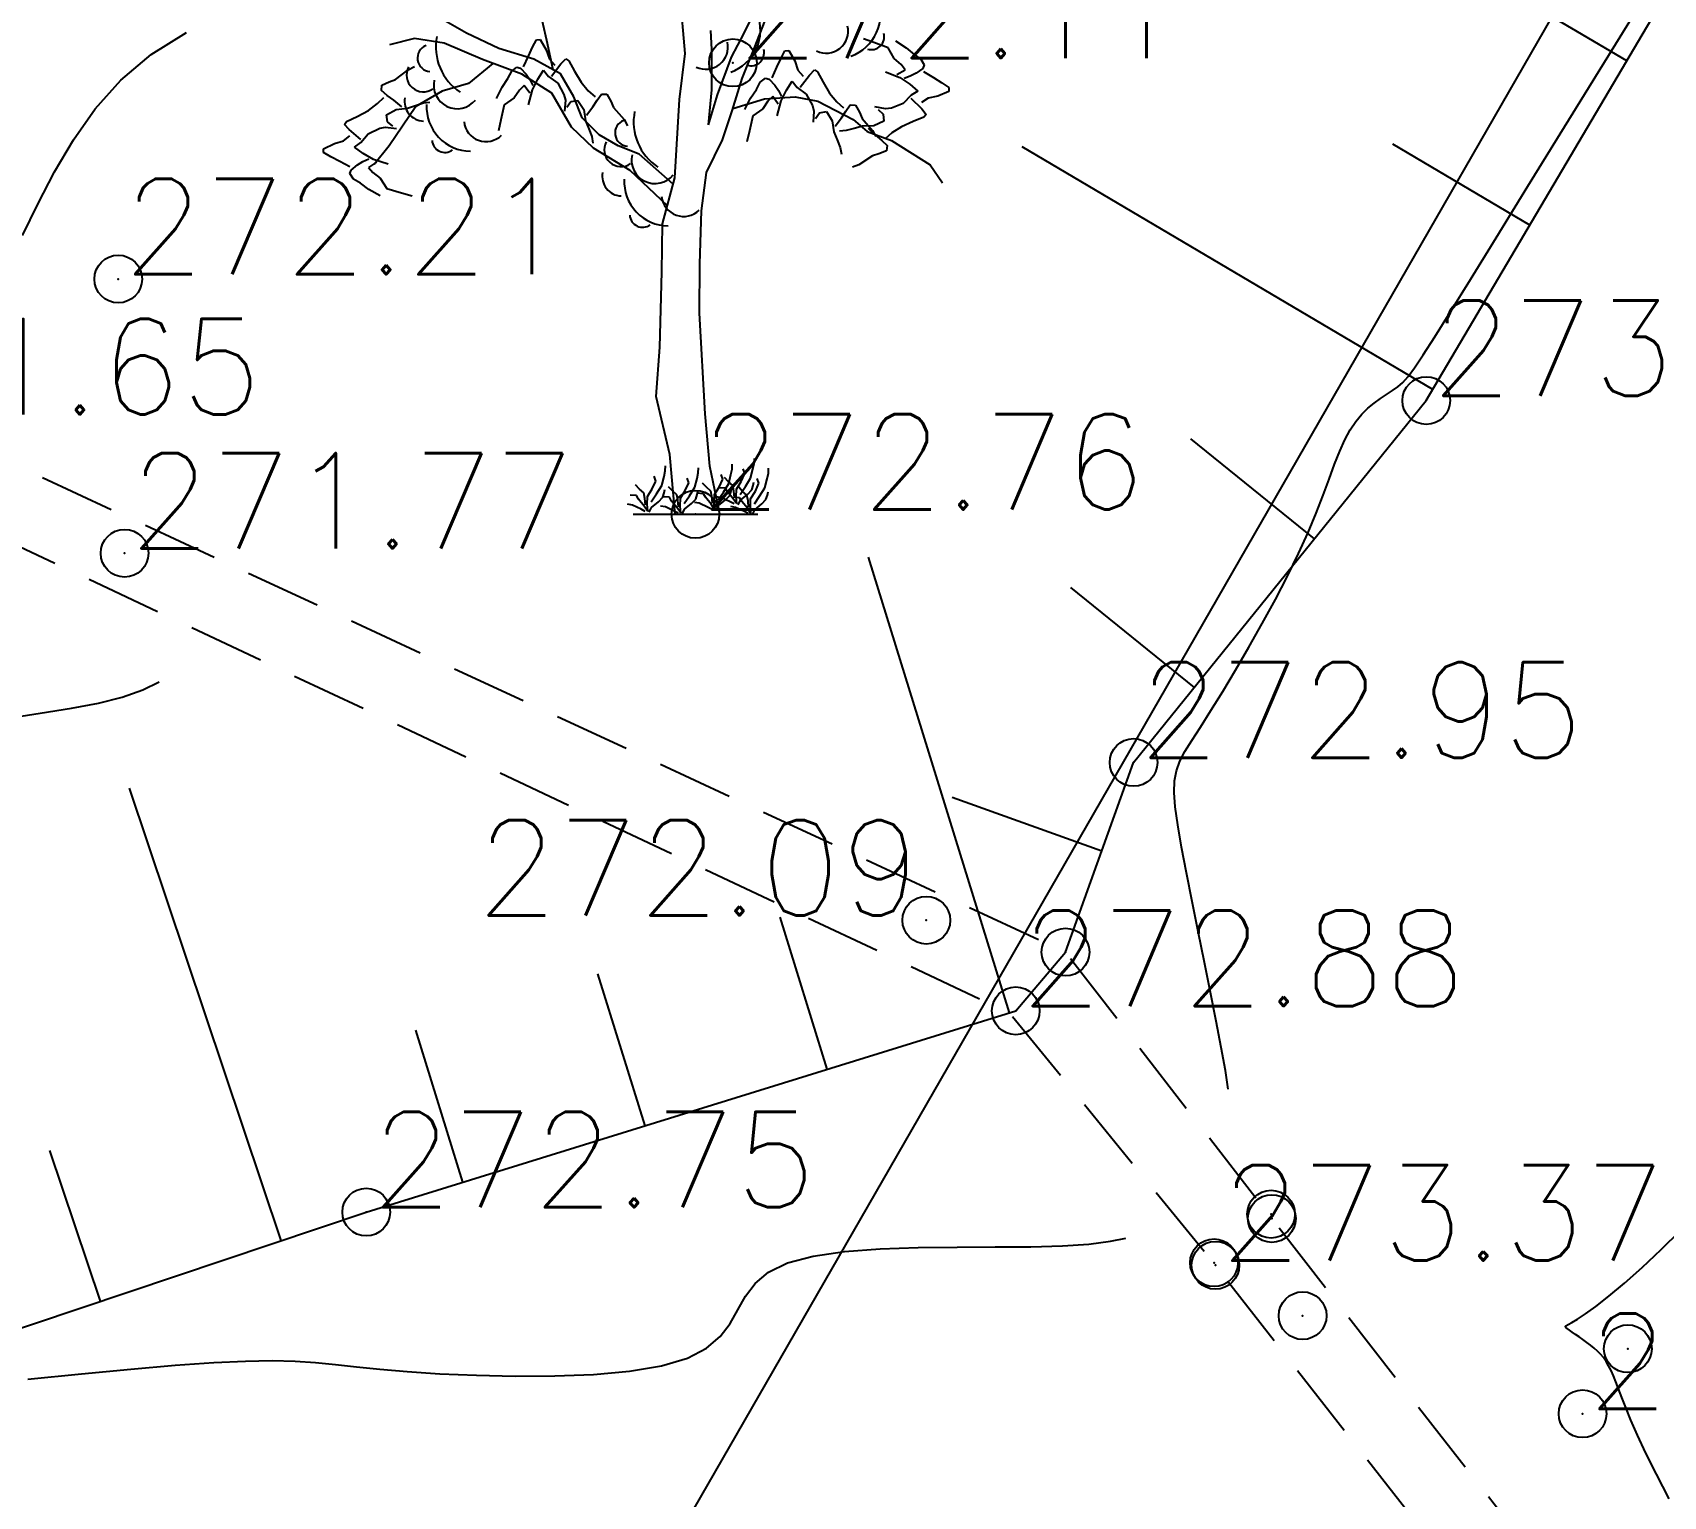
# Model space of a CAD drawing. Header units: millimetres. Extents: x 524954 to 526204, y 9523489 to 9524010.
# Drawn here: x 525414.21 to 525431.31, y 9523708.3 to 9523723.64 of the extents above; entities that cross this region are included whole.
import ezdxf
from ezdxf.enums import TextEntityAlignment as Align

# ---------------------------------------------------------------- set-up
doc = ezdxf.new("R2010")
doc.units = ezdxf.units.MM
doc.header["$PDMODE"] = 32
doc.header["$PDSIZE"] = 0.5
doc.linetypes.add('ACAD_ISO12W100', pattern=[21, 12, -3, 0, -3, 0, -3])
doc.linetypes.add('CACHE2', pattern=[4.7625, 3.175, -1.5875])
for name, color, linetype in [('Arbre', 34, 'ACAD_ISO12W100'), ('Bord Fleuve', 4, 'ACAD_ISO12W100'), ('Caniveau', 5, 'CACHE2'), ('CN_01_00', 3, 'Continuous'), ('CN_02_00', 4, 'Continuous'), ('Haut_Talus', 30, 'Continuous'), ('PLUME_2', 1, 'Continuous'), ('Talus', 2, 'Continuous'), ('TopoAlt', 3, 'Continuous'), ('TOPOJIS', 7, 'Continuous')]:
    doc.layers.add(name, color=color, linetype=linetype)
doc.styles.add('Simplex 1.0', font='Simplex.shx', dxfattribs={"width": 0.99, "height": 1})

# ---------------------------------------------------------------- blocks, each defined once
blk = doc.blocks.new('TCPOINT M')
at = {"color": 0}
blk.add_point((0, 0), dxfattribs=at)
at = {"layer": 'TopoAlt', "style": 'Simplex 1.0', "width": 0.99}
blk.add_attdef('ALT', (0.15, 0.15), '', height=1, dxfattribs=at)
blk = doc.blocks.new('v088')
at = {"linetype": 'Continuous'}
for p, q in [((-0.107, 4.829), (-0.165, 5.487)), ((-1.559, 4.967), (-1.635, 5.301)), ((0.51, 5.041), (0.671, 5.368)), ((-2.4, 5.043), (-2.621, 5.169)), ((0.619, 4.888), (0.731, 5.176)), ((-2.946, 4.988), (-3.206, 4.92)), ((-2.634, 4.938), (-2.946, 4.988)), ((-2.061, 4.882), (-2.4, 5.043)), ((-1.492, 4.659), (-1.559, 4.967)), ((0.172, 4.872), (0.161, 5.071)), ((0.379, 4.79), (0.51, 5.041)), ((-2.233, 4.766), (-2.634, 4.938)), ((-1.692, 4.771), (-2.061, 4.882)), ((-0.166, 4.349), (-0.107, 4.829)), ((0.174, 4.45), (0.172, 4.872)), ((0.231, 4.395), (0.379, 4.79)), ((0.489, 4.568), (0.619, 4.888)), ((-2.123, 4.725), (-2.377, 4.514)), ((-1.819, 4.613), (-2.233, 4.766)), ((-1.415, 4.615), (-1.692, 4.771)), ((-2.377, 4.514), (-2.655, 4.434)), ((-1.504, 4.415), (-1.819, 4.613)), ((-1.273, 4.376), (-1.415, 4.615)), ((0.138, 4.082), (0.174, 4.45)), ((0.384, 4.23), (0.489, 4.568)), ((-2.655, 4.434), (-2.931, 4.273)), ((-1.298, 4.058), (-1.504, 4.415)), ((-1.188, 4.154), (-1.273, 4.376)), ((-0.217, 3.527), (-0.166, 4.349)), ((0.138, 4.082), (0.231, 4.395)), ((0.391, 4.253), (0.724, 4.355)), ((0.724, 4.355), (1.047, 4.375)), ((1.047, 4.375), (1.284, 4.33)), ((1.284, 4.33), (1.655, 4.138)), ((-2.931, 4.273), (-3.209, 3.863)), ((-1.01, 3.977), (-1.188, 4.154)), ((0.285, 3.923), (0.384, 4.23)), ((1.655, 4.138), (1.8, 4.011)), ((-1.069, 3.839), (-1.298, 4.058)), ((-0.808, 3.863), (-1.01, 3.977)), ((1.8, 4.011), (2.057, 3.917)), ((-3.209, 3.863), (-3.367, 3.667)), ((-0.685, 3.605), (-1.069, 3.839)), ((-0.589, 3.774), (-0.808, 3.863)), ((-0.234, 3.461), (-0.589, 3.774)), ((0.118, 3.584), (0.285, 3.923)), ((2.057, 3.917), (2.461, 3.664)), ((-0.294, 3.234), (-0.685, 3.605)), ((2.461, 3.664), (2.589, 3.474)), ((-0.344, 3.046), (-0.217, 3.527)), ((0.064, 3.179), (0.118, 3.584)), ((0.045, 2.625), (0.064, 3.179)), ((-0.352, 2.542), (-0.344, 3.046)), ((0.043, 2.109), (0.045, 2.625)), ((-0.373, 1.752), (-0.352, 2.542)), ((0.102, 1.053), (0.043, 2.109)), ((-0.412, 1.235), (-0.373, 1.752)), ((-0.268, 0.628), (-0.412, 1.235)), ((0.151, 0.506), (0.102, 1.053)), ((-0.213, 0), (-0.268, 0.628)), ((0.256, 0), (0.151, 0.506)), ((-0.654, 0), (0.654, 0))]:
    blk.add_line(p, q, dxfattribs=at)
at = {"color": 3, "linetype": 'Continuous'}
for p, q in [((-1.707, 4.895), (-1.667, 4.973)), ((-1.667, 4.973), (-1.628, 4.976)), ((-1.628, 4.976), (-1.564, 4.867)), ((1.872, 4.946), (1.762, 4.985)), ((2.099, 4.964), (2.211, 4.89)), ((-1.801, 4.689), (-1.751, 4.8)), ((-1.751, 4.8), (-1.707, 4.895)), ((-1.564, 4.867), (-1.531, 4.771)), ((0.899, 4.779), (0.939, 4.857)), ((0.939, 4.857), (0.978, 4.861)), ((0.978, 4.861), (1.042, 4.751)), ((2.022, 4.89), (1.872, 4.946)), ((2.083, 4.778), (2.022, 4.89)), ((2.211, 4.89), (2.293, 4.818)), ((2.293, 4.818), (2.365, 4.769)), ((-3.143, 4.557), (-3.01, 4.66)), ((-3.01, 4.66), (-2.944, 4.692)), ((-1.966, 4.567), (-1.926, 4.645)), ((-1.926, 4.645), (-1.871, 4.687)), ((-1.871, 4.687), (-1.833, 4.675)), ((-1.833, 4.675), (-1.774, 4.612)), ((-1.651, 4.561), (-1.591, 4.654)), ((-1.591, 4.654), (-1.539, 4.59)), ((-1.531, 4.771), (-1.475, 4.707)), ((-1.508, 4.592), (-1.411, 4.72)), ((-1.411, 4.72), (-1.359, 4.773)), ((-1.359, 4.773), (-1.327, 4.751)), ((-1.327, 4.751), (-1.268, 4.645)), ((-1.268, 4.645), (-1.199, 4.529)), ((0.805, 4.573), (0.855, 4.685)), ((0.855, 4.685), (0.899, 4.779)), ((1.042, 4.751), (1.075, 4.656)), ((1.075, 4.656), (1.131, 4.592)), ((1.195, 4.604), (1.247, 4.657)), ((1.247, 4.657), (1.279, 4.636)), ((1.279, 4.636), (1.338, 4.53)), ((1.992, 4.638), (2.142, 4.578)), ((2.157, 4.714), (2.083, 4.778)), ((2.113, 4.611), (2.199, 4.658)), ((2.199, 4.658), (2.157, 4.714)), ((2.313, 4.623), (2.253, 4.592)), ((2.383, 4.674), (2.313, 4.623)), ((2.365, 4.769), (2.4, 4.71)), ((2.4, 4.71), (2.383, 4.674)), ((2.393, 4.64), (2.497, 4.577)), ((-3.291, 4.441), (-3.287, 4.496)), ((-3.287, 4.496), (-3.21, 4.533)), ((-3.21, 4.533), (-3.143, 4.557)), ((-2.086, 4.357), (-2.027, 4.477)), ((-2.027, 4.477), (-1.966, 4.567)), ((-1.845, 4.445), (-1.9, 4.365)), ((-1.795, 4.494), (-1.845, 4.445)), ((-1.737, 4.415), (-1.795, 4.494)), ((-1.774, 4.612), (-1.736, 4.556)), ((-1.749, 4.291), (-1.708, 4.448)), ((-1.736, 4.556), (-1.705, 4.495)), ((-1.708, 4.448), (-1.651, 4.561)), ((-1.539, 4.59), (-1.443, 4.518)), ((-1.443, 4.518), (-1.378, 4.401)), ((-1.199, 4.529), (-1.123, 4.438)), ((0.579, 4.362), (0.64, 4.452)), ((0.64, 4.452), (0.68, 4.53)), ((0.68, 4.53), (0.735, 4.572)), ((0.735, 4.572), (0.773, 4.559)), ((0.773, 4.559), (0.832, 4.496)), ((0.832, 4.496), (0.87, 4.441)), ((0.898, 4.333), (0.955, 4.445)), ((0.955, 4.445), (1.015, 4.539)), ((1.015, 4.539), (1.067, 4.474)), ((1.067, 4.474), (1.163, 4.402)), ((1.098, 4.476), (1.195, 4.604)), ((1.338, 4.53), (1.407, 4.414)), ((2.142, 4.578), (2.247, 4.507)), ((2.253, 4.592), (2.189, 4.569)), ((2.247, 4.507), (2.332, 4.436)), ((2.497, 4.577), (2.585, 4.521)), ((2.585, 4.521), (2.658, 4.472)), ((2.658, 4.472), (2.656, 4.433)), ((-3.427, 4.233), (-3.331, 4.304)), ((-3.331, 4.304), (-3.266, 4.37)), ((-3.23, 4.39), (-3.291, 4.441)), ((-3.162, 4.341), (-3.23, 4.39)), ((-3.079, 4.271), (-3.162, 4.341)), ((-3.019, 4.255), (-2.933, 4.286)), ((-2.933, 4.286), (-2.851, 4.312)), ((-2.851, 4.312), (-2.783, 4.321)), ((-2.003, 4.29), (-2.04, 4.134)), ((-1.9, 4.365), (-2.003, 4.29)), ((-1.378, 4.401), (-1.363, 4.341)), ((-1.363, 4.341), (-1.372, 4.226)), ((-1.349, 4.266), (-1.305, 4.325)), ((-1.305, 4.325), (-1.233, 4.338)), ((-1.233, 4.338), (-1.171, 4.241)), ((-1.123, 4.438), (-1.052, 4.377)), ((-1.075, 4.271), (-1.03, 4.342)), ((-1.03, 4.342), (-0.984, 4.405)), ((-0.984, 4.405), (-0.928, 4.404)), ((-0.928, 4.404), (-0.887, 4.33)), ((-0.887, 4.33), (-0.859, 4.265)), ((0.52, 4.241), (0.579, 4.362)), ((0.761, 4.33), (0.706, 4.249)), ((0.811, 4.379), (0.761, 4.33)), ((0.869, 4.3), (0.811, 4.379)), ((0.857, 4.176), (0.898, 4.333)), ((0.87, 4.441), (0.901, 4.38)), ((1.163, 4.402), (1.228, 4.286)), ((1.228, 4.286), (1.243, 4.226)), ((1.407, 4.414), (1.483, 4.322)), ((1.483, 4.322), (1.554, 4.261)), ((1.576, 4.226), (1.623, 4.29)), ((1.623, 4.29), (1.678, 4.289)), ((1.678, 4.289), (1.719, 4.214)), ((2.179, 4.306), (2.055, 4.256)), ((2.262, 4.393), (2.179, 4.306)), ((2.26, 4.362), (2.375, 4.249)), ((2.332, 4.436), (2.262, 4.393)), ((2.441, 4.361), (2.371, 4.315)), ((2.54, 4.383), (2.441, 4.361)), ((2.656, 4.433), (2.54, 4.383)), ((-3.679, 4.087), (-3.656, 4.117)), ((-3.656, 4.117), (-3.547, 4.171)), ((-3.547, 4.171), (-3.427, 4.233)), ((-3.239, 4.188), (-3.137, 4.244)), ((-3.229, 4.115), (-3.239, 4.188)), ((-3.172, 4.068), (-3.229, 4.115)), ((-3.137, 4.244), (-3.019, 4.255)), ((-2.04, 4.134), (-2.065, 4.02)), ((-1.171, 4.241), (-1.153, 4.123)), ((-1.153, 4.123), (-1.118, 4.039)), ((-1.141, 4.184), (-1.075, 4.271)), ((-0.859, 4.265), (-0.748, 4.137)), ((-0.748, 4.137), (-0.713, 4.073)), ((0.603, 4.175), (0.566, 4.019)), ((0.706, 4.249), (0.603, 4.175)), ((1.243, 4.226), (1.234, 4.11)), ((1.258, 4.15), (1.301, 4.209)), ((1.301, 4.209), (1.373, 4.223)), ((1.373, 4.223), (1.435, 4.125)), ((1.435, 4.125), (1.453, 4.007)), ((1.465, 4.068), (1.531, 4.155)), ((1.531, 4.155), (1.576, 4.226)), ((1.719, 4.214), (1.747, 4.149)), ((1.747, 4.149), (1.858, 4.021)), ((1.975, 4.12), (1.87, 4.071)), ((1.994, 4.248), (1.88, 4.272)), ((1.917, 4.244), (1.97, 4.193)), ((1.97, 4.193), (1.975, 4.12)), ((2.055, 4.256), (1.994, 4.248)), ((2.283, 4.116), (2.16, 4.062)), ((2.396, 4.162), (2.283, 4.116)), ((2.375, 4.249), (2.421, 4.191)), ((2.421, 4.191), (2.396, 4.162)), ((-3.688, 3.915), (-3.621, 3.967)), ((-3.629, 4.032), (-3.679, 4.087)), ((-3.507, 3.927), (-3.629, 4.032)), ((-3.507, 3.896), (-3.43, 3.988)), ((-3.43, 3.988), (-3.309, 4.046)), ((-3.309, 4.046), (-3.249, 4.058)), ((-3.249, 4.058), (-3.134, 4.042)), ((-1.118, 4.039), (-1.087, 3.959)), ((-1.087, 3.959), (-1.074, 3.891)), ((0.566, 4.019), (0.541, 3.904)), ((1.453, 4.007), (1.488, 3.924)), ((1.58, 4.022), (1.511, 4.017)), ((1.664, 4.043), (1.58, 4.022)), ((1.751, 4.067), (1.664, 4.043)), ((1.87, 4.071), (1.751, 4.067)), ((1.81, 4.048), (1.888, 3.972)), ((1.858, 4.021), (1.893, 3.958)), ((1.888, 3.972), (1.953, 3.918)), ((2.059, 3.998), (1.99, 3.936)), ((2.16, 4.062), (2.059, 3.998)), ((-3.898, 3.83), (-3.785, 3.887)), ((-3.897, 3.791), (-3.898, 3.83)), ((-3.821, 3.747), (-3.897, 3.791)), ((-3.785, 3.887), (-3.688, 3.915)), ((-3.574, 3.849), (-3.507, 3.896)), ((-3.484, 3.783), (-3.574, 3.849)), ((-3.375, 3.72), (-3.484, 3.783)), ((1.488, 3.924), (1.519, 3.844)), ((1.519, 3.844), (1.532, 3.776)), ((1.923, 3.778), (1.855, 3.758)), ((2.002, 3.81), (1.923, 3.778)), ((1.953, 3.918), (2.01, 3.864)), ((2.01, 3.864), (2.002, 3.81)), ((-3.729, 3.697), (-3.821, 3.747)), ((-3.621, 3.641), (-3.729, 3.697)), ((-3.623, 3.571), (-3.609, 3.608)), ((-3.609, 3.608), (-3.542, 3.663)), ((-3.542, 3.663), (-3.485, 3.698)), ((-3.485, 3.698), (-3.422, 3.725)), ((-3.344, 3.689), (-3.426, 3.635)), ((-3.426, 3.635), (-3.38, 3.583)), ((-3.221, 3.67), (-3.375, 3.72)), ((1.714, 3.664), (1.647, 3.637)), ((1.855, 3.758), (1.714, 3.664)), ((-3.585, 3.514), (-3.623, 3.571)), ((-3.509, 3.469), (-3.585, 3.514)), ((-3.423, 3.403), (-3.509, 3.469)), ((-3.38, 3.583), (-3.303, 3.524)), ((-3.303, 3.524), (-3.234, 3.416)), ((-3.306, 3.337), (-3.423, 3.403)), ((-3.234, 3.416), (-3.081, 3.37)), ((-3.081, 3.37), (-2.968, 3.339)), ((0.385, 0.474), (0.387, 0.526)), ((0.603, 0.474), (0.615, 0.531)), ((0.615, 0.531), (0.618, 0.584)), ((-0.452, 0.267), (-0.416, 0.349)), ((-0.416, 0.349), (-0.433, 0.399)), ((-0.353, 0.303), (-0.329, 0.397)), ((-0.329, 0.397), (-0.317, 0.454)), ((-0.317, 0.454), (-0.315, 0.507)), ((-0.07, 0.329), (-0.087, 0.38)), ((-0.007, 0.284), (0.017, 0.377)), ((0.017, 0.377), (0.029, 0.435)), ((0.029, 0.435), (0.031, 0.488)), ((0.25, 0.286), (0.286, 0.368)), ((0.286, 0.368), (0.269, 0.418)), ((0.346, 0.341), (0.305, 0.385)), ((0.349, 0.322), (0.373, 0.416)), ((0.373, 0.416), (0.385, 0.474)), ((0.43, 0.264), (0.481, 0.344)), ((0.481, 0.344), (0.517, 0.426)), ((0.517, 0.426), (0.5, 0.476)), ((0.524, 0.291), (0.579, 0.38)), ((0.579, 0.38), (0.603, 0.474)), ((0.666, 0.325), (0.649, 0.375)), ((0.728, 0.279), (0.752, 0.373)), ((0.752, 0.373), (0.765, 0.43)), ((0.765, 0.43), (0.767, 0.483)), ((-0.618, 0.197), (-0.683, 0.202)), ((-0.587, 0.264), (-0.627, 0.308)), ((-0.596, 0.159), (-0.618, 0.197)), ((-0.541, 0.224), (-0.587, 0.264)), ((-0.529, 0.166), (-0.541, 0.224)), ((-0.505, 0.106), (-0.502, 0.188)), ((-0.502, 0.188), (-0.452, 0.267)), ((-0.464, 0.132), (-0.409, 0.214)), ((-0.409, 0.214), (-0.353, 0.303)), ((-0.387, 0.132), (-0.341, 0.178)), ((-0.341, 0.178), (-0.327, 0.226)), ((-0.272, 0.178), (-0.337, 0.183)), ((-0.327, 0.226), (-0.32, 0.26)), ((-0.24, 0.245), (-0.281, 0.288)), ((-0.25, 0.139), (-0.272, 0.178)), ((-0.195, 0.204), (-0.24, 0.245)), ((-0.183, 0.147), (-0.195, 0.204)), ((-0.156, 0.168), (-0.106, 0.248)), ((-0.118, 0.113), (-0.063, 0.195)), ((-0.106, 0.248), (-0.07, 0.329)), ((-0.063, 0.195), (-0.007, 0.284)), ((0.005, 0.159), (0.019, 0.207)), ((0.019, 0.207), (0.026, 0.24)), ((0.084, 0.216), (0.019, 0.221)), ((0.115, 0.284), (0.075, 0.327)), ((0.106, 0.178), (0.084, 0.216)), ((0.166, 0.106), (0.106, 0.178)), ((0.161, 0.243), (0.115, 0.284)), ((0.173, 0.185), (0.161, 0.243)), ((0.178, 0.118), (0.173, 0.185)), ((0.197, 0.125), (0.2, 0.207)), ((0.2, 0.207), (0.25, 0.286)), ((0.272, 0.173), (0.221, 0.183)), ((0.238, 0.151), (0.293, 0.233)), ((0.315, 0.274), (0.25, 0.279)), ((0.365, 0.13), (0.272, 0.173)), ((0.293, 0.233), (0.349, 0.322)), ((0.337, 0.236), (0.315, 0.274)), ((0.315, 0.151), (0.361, 0.197)), ((0.397, 0.163), (0.337, 0.236)), ((0.392, 0.301), (0.346, 0.341)), ((0.361, 0.197), (0.375, 0.245)), ((0.375, 0.245), (0.382, 0.279)), ((0.404, 0.243), (0.392, 0.301)), ((0.464, 0.173), (0.399, 0.178)), ((0.409, 0.175), (0.404, 0.243)), ((0.428, 0.183), (0.43, 0.264)), ((0.433, 0.113), (0.428, 0.183)), ((0.495, 0.24), (0.454, 0.284)), ((0.486, 0.135), (0.464, 0.173)), ((0.469, 0.209), (0.524, 0.291)), ((0.474, 0.149), (0.546, 0.209)), ((0.541, 0.2), (0.495, 0.24)), ((0.553, 0.142), (0.541, 0.2)), ((0.546, 0.209), (0.591, 0.255)), ((0.579, 0.163), (0.63, 0.243)), ((0.591, 0.255), (0.606, 0.303)), ((0.606, 0.303), (0.613, 0.337)), ((0.618, 0.108), (0.673, 0.19)), ((0.63, 0.243), (0.666, 0.325)), ((0.673, 0.19), (0.728, 0.279)), ((0.74, 0.154), (0.755, 0.202)), ((0.755, 0.202), (0.762, 0.236)), ((-0.661, 0.096), (-0.712, 0.106)), ((-0.567, 0.053), (-0.661, 0.096)), ((-0.536, 0.087), (-0.596, 0.159)), ((-0.527, 0.031), (-0.567, 0.053)), ((-0.5, 0.031), (-0.536, 0.087)), ((-0.524, 0.099), (-0.529, 0.166)), ((-0.5, 0.036), (-0.505, 0.106)), ((-0.483, 0.022), (-0.459, 0.072)), ((-0.459, 0.072), (-0.387, 0.132)), ((-0.315, 0.077), (-0.365, 0.087)), ((-0.221, 0.034), (-0.315, 0.077)), ((-0.19, 0.067), (-0.25, 0.139)), ((-0.18, 0.012), (-0.221, 0.034)), ((-0.154, 0.012), (-0.19, 0.067)), ((-0.178, 0.079), (-0.183, 0.147)), ((-0.159, 0.087), (-0.156, 0.168)), ((-0.154, 0.017), (-0.159, 0.087)), ((-0.137, 0.002), (-0.113, 0.053)), ((-0.113, 0.053), (-0.041, 0.113)), ((-0.041, 0.113), (0.005, 0.159)), ((0.041, 0.115), (-0.01, 0.125)), ((0.135, 0.072), (0.041, 0.115)), ((0.175, 0.05), (0.135, 0.072)), ((0.202, 0.05), (0.166, 0.106)), ((0.202, 0.055), (0.197, 0.125)), ((0.219, 0.041), (0.243, 0.091)), ((0.243, 0.091), (0.315, 0.151)), ((0.406, 0.108), (0.365, 0.13)), ((0.421, 0.072), (0.37, 0.082)), ((0.433, 0.108), (0.397, 0.163)), ((0.514, 0.029), (0.421, 0.072)), ((0.45, 0.099), (0.474, 0.149)), ((0.546, 0.063), (0.486, 0.135)), ((0.555, 0.007), (0.514, 0.029)), ((0.582, 0.007), (0.546, 0.063)), ((0.558, 0.075), (0.553, 0.142)), ((0.577, 0.082), (0.579, 0.163)), ((0.582, 0.012), (0.577, 0.082)), ((0.599, -0.002), (0.623, 0.048)), ((0.623, 0.048), (0.695, 0.108)), ((0.695, 0.108), (0.74, 0.154))]:
    blk.add_line(p, q, dxfattribs=at)
for centre, major_axis, start_param, end_param in [((1.475, 5.243), (0.33, 0.33), 4.265936, 5.872819), ((0.215, 5.075), (-0.33, 0.33), 2.69514, 4.302022), ((-2.155, 4.896), (-0.4, 0.4), 0.587708, 1.773422), ((1.37, 5.065), (-0.164, 0.164), 1.908121, 4.146545), ((1.844, 5.006), (-0.0964, 0.0964), 2.051824, 4.174223), ((-2.774, 4.781), (-0.099, 0.099), -0.421529, 2.292047), ((0.11, 4.897), (-0.164, 0.164), 1.908121, 4.146545), ((0.584, 4.837), (0.0964, 0.0964), 3.62262, 5.745019), ((-2.851, 4.605), (-0.125, 0.125), 0.293965, 2.957824), ((-2.497, 4.497), (0.174, 0.174), 2.133893, 4.816631), ((-2.844, 4.326), (-0.145, 0.145), 0.590553, 2.325666), ((-2.352, 4.272), (0.33, 0.33), 2.307735, 3.914618), ((-2.195, 4.138), (0.164, 0.164), 2.463212, 4.701636), ((-0.702, 3.998), (0.099, 0.099), 1.149268, 3.862844), ((-0.082, 4.112), (0.4, 0.4), 2.158504, 3.344219), ((-2.625, 3.929), (0.0964, 0.0964), 2.435534, 4.557933), ((-0.779, 3.821), (0.125, 0.125), 1.864761, 4.52862), ((-0.424, 3.713), (0.174, 0.174), 2.133893, 4.816631), ((-0.772, 3.542), (-0.145, 0.145), 0.590553, 2.325666), ((-0.28, 3.489), (0.33, 0.33), 2.307735, 3.914618), ((-0.123, 3.354), (0.164, 0.164), 2.463212, 4.701636), ((-0.553, 3.145), (0.0964, 0.0964), 2.435534, 4.557933)]:
    blk.add_ellipse(centre, major_axis=major_axis, ratio=1, start_param=start_param, end_param=end_param, dxfattribs=at)

msp = doc.modelspace()

# ---------------------------------------------------------------- hatches: boundary and pattern name
at = {"layer": 'Bord Fleuve', "ltscale": 0.5}
h = msp.add_hatch(dxfattribs=at)
h.set_pattern_fill('ANSI33', color=135, scale=2, angle=15, style=0)
edge = h.paths.add_edge_path()
edge.add_line((525439.351, 9523820.38), (525429.428, 9523796.02))
edge.add_line((525429.428, 9523796.02), (525428.884, 9523788.101))
edge.add_line((525428.884, 9523788.101), (525428.353, 9523783.613))
edge.add_line((525428.353, 9523783.613), (525432.345, 9523771.044))
edge.add_line((525432.345, 9523771.044), (525425.155, 9523761.396))
edge.add_line((525425.155, 9523761.396), (525425.603, 9523757.857))
edge.add_line((525425.603, 9523757.857), (525425.392, 9523752.767))
edge.add_line((525425.392, 9523752.767), (525425.531, 9523737.269))
edge.add_line((525425.531, 9523737.269), (525420.173, 9523734.242))
edge.add_line((525420.173, 9523734.242), (525409.231, 9523730.837))
edge.add_line((525409.231, 9523730.837), (525403.15, 9523725.262))
edge.add_line((525403.15, 9523725.262), (525399.312, 9523719.279))
edge.add_line((525399.312, 9523719.279), (525398.471, 9523717.204))
edge.add_line((525398.471, 9523717.204), (525387.323, 9523716.767))
edge.add_line((525387.323, 9523716.767), (525379.743, 9523715.417))
edge.add_line((525439.351, 9523820.38), (525412.029, 9523831.392))
edge.add_line((525412.029, 9523831.392), (525397.674, 9523844.829))
edge.add_line((525397.674, 9523844.829), (525370.042, 9523852.892))
edge.add_line((525370.042, 9523852.892), (525354.138, 9523871.224))
edge.add_line((525335.046, 9523740.934), (525335.464, 9523745.788))
edge.add_line((525335.464, 9523745.788), (525334.824, 9523749.483))
edge.add_line((525334.824, 9523749.483), (525332.978, 9523755.879))
edge.add_line((525332.978, 9523755.879), (525332.09, 9523761.937))
edge.add_line((525332.09, 9523761.937), (525333.482, 9523768.659))
edge.add_line((525333.482, 9523768.659), (525335.755, 9523783.426))
edge.add_line((525335.755, 9523783.426), (525345.567, 9523814.167))
edge.add_line((525345.567, 9523814.167), (525355.202, 9523841.723))
edge.add_line((525355.202, 9523841.723), (525358.159, 9523858.254))
edge.add_line((525358.159, 9523858.254), (525357.891, 9523860.435))
edge.add_line((525357.891, 9523860.435), (525354.138, 9523871.224))
edge.add_line((525335.072, 9523740.932), (525368.644, 9523722.072))
edge.add_line((525368.644, 9523722.072), (525369.749, 9523720.981))
edge.add_line((525369.749, 9523720.981), (525379.743, 9523715.417))

# ---------------------------------------------------------------- linework, layer by layer
at = {"layer": 'Caniveau', "ltscale": 0.25, "flags": 128}
for points in [[(525399.312, 9523719.279), (525401.378, 9523718.265), (525411.902, 9523719.59), (525412.827, 9523719.669), (525425.042, 9523714.005), (525427.205, 9523711.212), (525431.084, 9523706.232), (525436.322, 9523699.997), (525436.838, 9523699.446), (525438.528, 9523698.693), (525441.418, 9523697.459)], [(525398.471, 9523717.204), (525401.362, 9523717.523), (525412.641, 9523718.932), (525424.455, 9523713.369), (525426.614, 9523710.722), (525430.495, 9523705.754), (525435.745, 9523699.498), (525436.337, 9523698.799), (525441.525, 9523696.567)]]:
    msp.add_lwpolyline(points, dxfattribs=at)
at = {"layer": 'CN_01_00', "elevation": 273, "flags": 128}
for points in [[(525426.749, 9523712.569), (525426.718, 9523712.762), (525426.675, 9523713.003), (525426.622, 9523713.279), (525426.562, 9523713.58), (525426.498, 9523713.897), (525426.432, 9523714.219), (525426.369, 9523714.535), (525426.31, 9523714.834), (525426.259, 9523715.106), (525426.219, 9523715.34), (525426.193, 9523715.528), (525426.181, 9523715.679), (525426.185, 9523715.801), (525426.204, 9523715.906), (525426.241, 9523716.004), (525426.294, 9523716.106), (525426.366, 9523716.222), (525426.457, 9523716.363), (525426.566, 9523716.536), (525426.69, 9523716.737), (525426.824, 9523716.961), (525426.964, 9523717.2), (525427.105, 9523717.448), (525427.242, 9523717.699), (525427.37, 9523717.946), (525427.486, 9523718.182), (525427.585, 9523718.403), (525427.67, 9523718.606), (525427.742, 9523718.793), (525427.806, 9523718.963), (525427.863, 9523719.117), (525427.917, 9523719.254), (525427.97, 9523719.375), (525428.025, 9523719.479), (525428.084, 9523719.567), (525428.147, 9523719.642), (525428.212, 9523719.705), (525428.278, 9523719.759), (525428.344, 9523719.806), (525428.408, 9523719.848), (525428.469, 9523719.889), (525428.525, 9523719.93), (525428.578, 9523719.976), (525428.634, 9523720.038), (525428.702, 9523720.129), (525428.793, 9523720.263), (525428.914, 9523720.453), (525429.076, 9523720.712), (525429.287, 9523721.054), (525429.557, 9523721.492), (525429.89, 9523722.033), (525430.274, 9523722.655), (525430.691, 9523723.33), (525431.123, 9523724.03)], [(525414.163, 9523709.528), (525414.725, 9523709.585), (525415.243, 9523709.635), (525415.709, 9523709.675), (525416.112, 9523709.704), (525416.447, 9523709.719), (525416.726, 9523709.723), (525416.965, 9523709.716), (525417.181, 9523709.702), (525417.39, 9523709.683), (525417.609, 9523709.659), (525417.854, 9523709.634), (525418.142, 9523709.609), (525418.483, 9523709.586), (525418.866, 9523709.569), (525419.273, 9523709.56), (525419.688, 9523709.562), (525420.094, 9523709.579), (525420.472, 9523709.614), (525420.806, 9523709.669), (525421.079, 9523709.748), (525421.28, 9523709.852), (525421.422, 9523709.976), (525421.525, 9523710.113), (525421.607, 9523710.256), (525421.689, 9523710.398), (525421.79, 9523710.532), (525421.93, 9523710.651), (525422.127, 9523710.748), (525422.397, 9523710.818), (525422.726, 9523710.865), (525423.099, 9523710.893), (525423.498, 9523710.907), (525423.905, 9523710.912), (525424.305, 9523710.914), (525424.68, 9523710.917), (525425.012, 9523710.926), (525425.288, 9523710.945), (525425.513, 9523710.974), (525425.675, 9523711.007)]]:
    msp.add_lwpolyline(points, dxfattribs=at)
at = {"layer": 'CN_02_00', "flags": 128}
for points, elevation in [([(525414.109, 9523721.514), (525414.269, 9523721.843), (525414.444, 9523722.181), (525414.642, 9523722.517), (525414.871, 9523722.841), (525415.14, 9523723.143), (525415.458, 9523723.412), (525415.828, 9523723.644)], 272), ([(525413.916, 9523716.451), (525414.293, 9523716.508), (525414.62, 9523716.56), (525414.905, 9523716.614), (525415.153, 9523716.676), (525415.369, 9523716.752), (525415.539, 9523716.837)], 272), ([(525431.37, 9523708.275), (525431.237, 9523708.532), (525431.127, 9523708.754), (525431.039, 9523708.941), (525430.969, 9523709.099), (525430.915, 9523709.23), (525430.873, 9523709.338), (525430.84, 9523709.427), (525430.812, 9523709.502), (525430.787, 9523709.565), (525430.762, 9523709.621), (525430.736, 9523709.67), (525430.709, 9523709.714), (525430.681, 9523709.754), (525430.65, 9523709.789), (525430.618, 9523709.822), (525430.584, 9523709.854), (525430.547, 9523709.884), (525430.507, 9523709.914), (525430.467, 9523709.943), (525430.426, 9523709.971), (525430.388, 9523709.998), (525430.353, 9523710.021), (525430.324, 9523710.042), (525430.301, 9523710.059), (525430.286, 9523710.071), (525430.281, 9523710.079), (525430.288, 9523710.088), (525430.311, 9523710.1), (525430.351, 9523710.122), (525430.411, 9523710.158), (525430.493, 9523710.213), (525430.601, 9523710.291), (525430.737, 9523710.398), (525430.901, 9523710.535), (525431.087, 9523710.7), (525431.287, 9523710.886), (525431.491, 9523711.088)], 274)]:
    msp.add_lwpolyline(points, dxfattribs=dict(at, elevation=elevation))
at = {"layer": 'Haut_Talus', "flags": 128}
msp.add_lwpolyline([(525402.363, 9523704.492), (525406.744, 9523707.599), (525417.711, 9523711.28), (525424.521, 9523713.389), (525425.042, 9523714.005), (525425.756, 9523715.992), (525428.824, 9523719.785), (525433.499, 9523727.701), (525440.67, 9523745.949), (525445.134, 9523771.508), (525446.552, 9523784.246), (525452.178, 9523816.218)], dxfattribs=at)
at = {"layer": 'PLUME_2'}
msp.add_lwpolyline([(525396.484, 9523665.312), (525456.099, 9523768.927)], dxfattribs=at)
at = {"layer": 'Talus'}
for p, q in [((525430.926, 9523723.345), (525429.491, 9523724.193)), ((525428.892, 9523719.901), (525424.587, 9523722.444)), ((525429.909, 9523721.623), (525428.474, 9523722.471)), ((525427.651, 9523718.335), (525426.355, 9523719.383)), ((525424.455, 9523713.369), (525422.976, 9523718.145)), ((525426.393, 9523716.779), (525425.097, 9523717.827)), ((525416.82, 9523710.981), (525415.229, 9523715.721)), ((525425.422, 9523715.063), (525423.854, 9523715.626)), ((525422.545, 9523712.777), (525422.052, 9523714.369)), ((525420.634, 9523712.185), (525420.141, 9523713.777)), ((525418.724, 9523711.594), (525418.231, 9523713.186)), ((525414.924, 9523710.345), (525414.394, 9523711.925))]:
    msp.add_line(p, q, dxfattribs=at)

# ---------------------------------------------------------------- block references
at = {"layer": 'Arbre'}
msp.add_blockref('v088', (525421.162, 9523718.593), dxfattribs=at)
at = {"layer": 'TOPOJIS'}
ref = msp.add_blockref('TCPOINT M', (525421.555, 9523723.325, 272.11), dxfattribs=at)
ref.add_attrib('ALT', '272.11', (525421.605, 9523723.375, 272.11), dxfattribs={"layer": 'TopoAlt', "height": 1, "style": 'Simplex 1.0', "width": 0.99})
ref = msp.add_blockref('TCPOINT M', (525415.112, 9523721.059, 272.21), dxfattribs=at)
ref.add_attrib('ALT', '272.21', (525415.162, 9523721.109, 272.21), dxfattribs={"layer": 'TopoAlt', "height": 1, "style": 'Simplex 1.0', "width": 0.99})
ref = msp.add_blockref('TCPOINT M', (525428.824, 9523719.785, 273.03), dxfattribs=at)
ref.add_attrib('ALT', '273.03', (525428.874, 9523719.835, 273.03), dxfattribs={"layer": 'TopoAlt', "height": 1, "style": 'Simplex 1.0', "width": 0.99})
ref = msp.add_blockref('TCPOINT M', (525411.902, 9523719.59, 271.65), dxfattribs=at)
ref.add_attrib('ALT', '271.65', (525411.952, 9523719.64, 271.65), dxfattribs={"layer": 'TopoAlt', "height": 1, "style": 'Simplex 1.0', "width": 0.99})
ref = msp.add_blockref('TCPOINT M', (525421.162, 9523718.593, 272.76), dxfattribs=at)
ref.add_attrib('ALT', '272.76', (525421.212, 9523718.643, 272.76), dxfattribs={"layer": 'TopoAlt', "height": 1, "style": 'Simplex 1.0', "width": 0.99})
ref = msp.add_blockref('TCPOINT M', (525415.178, 9523718.185, 271.77), dxfattribs=at)
ref.add_attrib('ALT', '271.77', (525415.228, 9523718.235, 271.77), dxfattribs={"layer": 'TopoAlt', "height": 1, "style": 'Simplex 1.0', "width": 0.99})
ref = msp.add_blockref('TCPOINT M', (525425.756, 9523715.992, 272.95), dxfattribs=at)
ref.add_attrib('ALT', '272.95', (525425.806, 9523716.042, 272.95), dxfattribs={"layer": 'TopoAlt', "height": 1, "style": 'Simplex 1.0', "width": 0.99})
ref = msp.add_blockref('TCPOINT M', (525423.583, 9523714.339, 272.09), dxfattribs=at)
ref.add_attrib('ALT', '272.09', dxfattribs={"layer": 'TopoAlt', "height": 1, "style": 'Simplex 1.0', "width": 0.99}).set_placement((525423.533, 9523714.389, 272.09), align=Align.RIGHT)
ref = msp.add_blockref('TCPOINT M', (525424.521, 9523713.389, 272.88), dxfattribs=at)
ref.add_attrib('ALT', '272.88', (525424.571, 9523713.439, 272.88), dxfattribs={"layer": 'TopoAlt', "height": 1, "style": 'Simplex 1.0', "width": 0.99})
for p in [(525425.042, 9523714.005, 272.9), (525427.197, 9523711.258, 273.02), (525427.205, 9523711.212, 273.37), (525426.599, 9523710.749, 273.03), (525427.528, 9523710.194, 272.65), (525430.937, 9523709.848, 274.16)]:
    msp.add_blockref('TCPOINT M', p, dxfattribs=at)
ref = msp.add_blockref('TCPOINT M', (525417.711, 9523711.28, 272.75), dxfattribs=at)
ref.add_attrib('ALT', '272.75', (525417.761, 9523711.33, 272.75), dxfattribs={"layer": 'TopoAlt', "height": 1, "style": 'Simplex 1.0', "width": 0.99})
ref = msp.add_blockref('TCPOINT M', (525426.614, 9523710.722, 273.37), dxfattribs=at)
ref.add_attrib('ALT', '273.37', (525426.664, 9523710.772, 273.37), dxfattribs={"layer": 'TopoAlt', "height": 1, "style": 'Simplex 1.0', "width": 0.99})
ref = msp.add_blockref('TCPOINT M', (525430.463, 9523709.166, 273.63), dxfattribs=at)
ref.add_attrib('ALT', '273.63', (525430.513, 9523709.216, 273.63), dxfattribs={"layer": 'TopoAlt', "height": 1, "style": 'Simplex 1.0', "width": 0.99})

doc.saveas('drawing.dxf')
